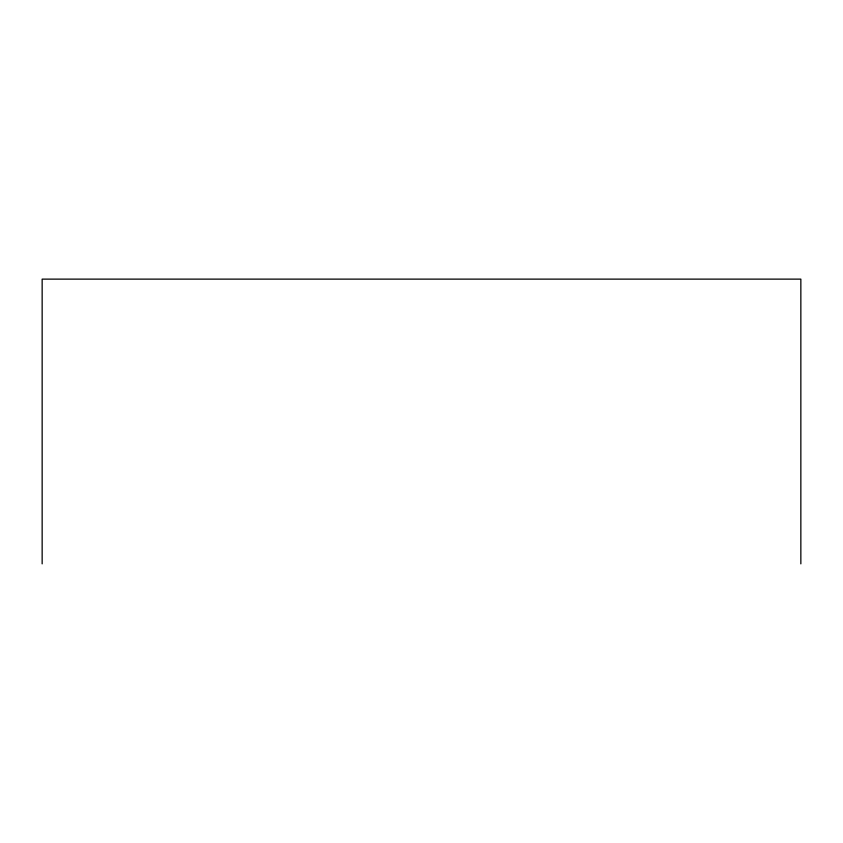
<?xml version="1.0" encoding="UTF-8"?>
<svg xmlns="http://www.w3.org/2000/svg" width="843" height="843" viewBox="0 0 843 843"><rect width="100%" height="100%" fill="white"/><g stroke="black" fill="none" stroke-linecap="round" stroke-linejoin="round"><path stroke-width="1.26" d="M800.85 563.872L800.85 279.128L42.15 279.128L42.15 563.872"/></g></svg>
